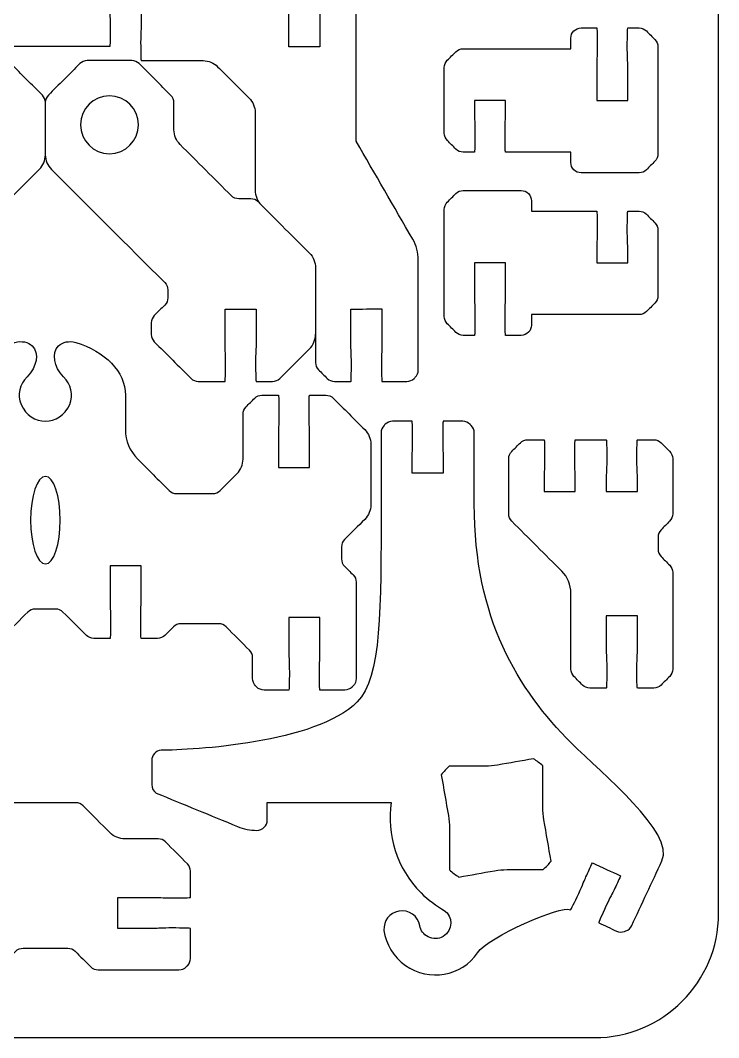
# Model space of a CAD drawing. Extents: x 0 to 265, y 230 to 450.
# Drawn here: x 62.6 to 130, y 230 to 328.3 of the extents above; entities that cross this region are included whole.
import ezdxf

# ---------------------------------------------------------------- set-up
doc = ezdxf.new("R2010")
doc.units = 0
doc.header["$MEASUREMENT"] = 0
doc.layers.add('DEFAULT', color=18, linetype='CONTINUOUS')

msp = doc.modelspace()

# ---------------------------------------------------------------- linework, layer by layer
at = {"layer": 'DEFAULT', "color": 1}
for points, knots in [([(118, 230), (82.667, 230), (47.333, 230), (12, 230), (5.373, 230), (0, 235.372), (0, 242), (0, 307.333), (0, 372.667), (0, 438), (0, 444.628), (5.373, 450), (12, 450), (47.333, 450), (82.667, 450), (118, 450), (124.627, 450), (130, 444.628), (130, 438), (130, 372.667), (130, 307.333), (130, 242), (130, 235.372), (124.627, 230), (118, 230)], [0, 0, 0, 0, 300.472, 300.472, 300.472, 301.472, 301.472, 301.472, 857.062, 857.062, 857.062, 858.062, 858.062, 858.062, 1158.534, 1158.534, 1158.534, 1159.534, 1159.534, 1159.534, 1715.124, 1715.124, 1715.124, 1716.124, 1716.124, 1716.124, 1716.124]), ([(101.001, 305.161), (101.001, 301.613), (101.001, 298.065), (101.001, 294.517), (101.001, 294.253), (100.896, 294), (100.709, 293.813), (100.673, 293.777), (100.638, 293.741), (100.602, 293.705), (100.415, 293.518), (100.161, 293.413), (99.897, 293.413), (99.097, 293.413), (98.298, 293.413), (97.498, 293.413), (97.47, 293.413), (97.449, 294.196), (97.449, 295.159), (97.449, 296.126), (97.498, 296.574), (97.498, 296.913), (97.498, 298.079), (97.498, 299.246), (97.498, 300.412), (96.497, 300.411), (95.496, 300.41), (94.496, 300.409), (94.496, 299.242), (94.496, 298.076), (94.496, 296.909), (94.496, 296.574), (94.545, 296.126), (94.545, 295.159), (94.545, 294.193), (94.524, 293.41), (94.496, 293.41), (93.967, 293.41), (93.438, 293.41), (92.91, 293.41), (92.644, 293.41), (92.39, 293.515), (92.203, 293.702), (91.926, 293.979), (91.65, 294.255), (91.374, 294.531), (91.186, 294.719), (91.081, 294.973), (91.081, 295.238), (91.081, 298.291), (91.081, 301.343), (91.081, 304.396), (91.081, 304.926), (90.87, 305.435), (90.495, 305.81), (88.942, 307.363), (87.388, 308.917), (85.835, 310.47), (85.46, 310.845), (85.249, 311.354), (85.249, 311.884), (85.249, 314.382), (85.249, 316.88), (85.249, 319.378), (85.249, 319.909), (85.039, 320.417), (84.663, 320.793), (83.652, 321.804), (82.641, 322.815), (81.63, 323.826), (81.255, 324.201), (80.746, 324.412), (80.216, 324.412), (78.226, 324.412), (76.236, 324.412), (74.246, 324.412), (74.218, 324.412), (74.197, 325.195), (74.197, 326.162), (74.197, 327.128), (74.246, 327.576), (74.246, 327.911), (74.246, 329.078), (74.246, 330.244), (74.246, 331.411), (73.246, 331.411), (72.245, 331.411), (71.244, 331.411), (71.244, 330.711), (71.244, 330.011), (71.244, 329.311), (71.244, 328.976), (71.294, 328.528), (71.294, 327.561), (71.294, 326.595), (71.272, 325.812), (71.244, 325.812), (67.08, 325.812), (62.916, 325.812), (58.752, 325.812), (58.724, 325.812), (58.703, 326.595), (58.703, 327.561), (58.703, 328.528), (58.752, 328.976), (58.752, 329.311), (58.752, 330.011), (58.752, 330.711), (58.752, 331.411), (57.752, 331.411), (56.751, 331.411), (55.75, 331.411), (55.75, 330.244), (55.75, 329.078), (55.75, 327.911), (55.75, 327.576), (55.8, 327.128), (55.8, 326.162), (55.8, 325.195), (55.778, 324.412), (55.75, 324.412), (53.759, 324.412), (51.768, 324.412), (49.777, 324.412), (49.247, 324.412), (48.738, 324.201), (48.363, 323.826), (47.352, 322.815), (46.341, 321.804), (45.329, 320.793), (44.954, 320.417), (44.744, 319.909), (44.744, 319.378), (44.744, 316.88), (44.744, 314.382), (44.744, 311.884), (44.744, 311.354), (44.533, 310.845), (44.158, 310.47), (42.605, 308.917), (41.051, 307.363), (39.498, 305.81), (39.123, 305.435), (38.912, 304.926), (38.912, 304.396), (38.912, 301.343), (38.912, 298.291), (38.912, 295.238), (38.912, 294.973), (38.807, 294.719), (38.619, 294.531), (38.343, 294.255), (38.067, 293.979), (37.79, 293.702), (37.603, 293.515), (37.349, 293.41), (37.083, 293.41), (36.555, 293.41), (36.026, 293.41), (35.497, 293.41), (35.469, 293.41), (35.448, 294.193), (35.448, 295.159), (35.448, 296.126), (35.497, 296.574), (35.497, 296.909), (35.497, 298.076), (35.497, 299.242), (35.497, 300.409), (34.496, 300.41), (33.496, 300.411), (32.495, 300.412), (32.495, 299.246), (32.495, 298.079), (32.495, 296.913), (32.495, 296.574), (32.544, 296.126), (32.544, 295.159), (32.544, 294.196), (32.523, 293.413), (32.495, 293.413), (31.699, 293.413), (30.903, 293.413), (30.107, 293.413), (29.839, 293.413), (29.585, 293.519), (29.398, 293.706), (29.362, 293.741), (29.327, 293.777), (29.292, 293.812), (29.105, 293.999), (28.999, 294.253), (28.999, 294.519), (28.999, 298.066), (28.999, 301.613), (28.999, 305.161), (28.999, 305.863), (29.186, 306.551), (29.535, 307.161), (31.356, 310.314), (33.176, 313.466), (34.996, 316.619), (34.996, 321.624), (34.996, 326.628), (34.996, 331.633), (34.996, 331.901), (35.102, 332.155), (35.289, 332.342), (35.324, 332.377), (35.36, 332.413), (35.395, 332.448), (35.582, 332.635), (35.836, 332.741), (36.104, 332.741), (36.9, 332.741), (37.696, 332.741), (38.492, 332.741), (38.521, 332.73), (38.542, 331.951), (38.542, 330.991), (38.542, 330.024), (38.492, 329.576), (38.492, 329.241), (38.493, 328.075), (38.495, 326.908), (38.496, 325.742), (39.495, 325.742), (40.495, 325.742), (41.494, 325.742), (41.494, 326.908), (41.494, 328.075), (41.494, 329.241), (41.494, 329.576), (41.445, 330.024), (41.445, 330.991), (41.445, 331.961), (41.466, 332.741), (41.494, 332.741), (42.141, 332.741), (42.788, 332.741), (43.435, 332.741), (44.935, 334.241), (46.436, 335.742), (47.936, 337.242), (48.688, 337.99), (49.704, 338.414), (50.765, 338.414), (60.255, 338.414), (69.745, 338.414), (79.235, 338.414), (80.294, 338.414), (81.31, 337.993), (82.059, 337.244), (83.56, 335.743), (85.061, 334.242), (86.562, 332.741), (87.207, 332.741), (87.853, 332.741), (88.499, 332.741), (88.53, 332.741), (88.551, 331.961), (88.551, 330.991), (88.551, 330.024), (88.502, 329.576), (88.502, 329.241), (88.502, 328.075), (88.502, 326.908), (88.502, 325.742), (89.502, 325.742), (90.501, 325.742), (91.501, 325.742), (91.502, 326.908), (91.503, 328.075), (91.504, 329.241), (91.504, 329.576), (91.455, 330.024), (91.451, 330.991), (91.455, 331.951), (91.476, 332.73), (91.504, 332.741), (92.302, 332.741), (93.1, 332.741), (93.899, 332.741), (94.163, 332.741), (94.418, 332.636), (94.605, 332.448), (94.64, 332.413), (94.676, 332.377), (94.711, 332.342), (94.898, 332.155), (95.004, 331.901), (95.004, 331.633), (95.004, 326.628), (95.004, 321.624), (95.004, 316.619), (96.824, 313.466), (98.644, 310.314), (100.465, 307.161), (100.818, 306.551), (101.001, 305.863), (101.001, 305.161)], [1, 1, 1, 1, 31.17, 31.17, 31.17, 32.17, 32.17, 32.17, 32.601335, 32.601335, 32.601335, 33.601335, 33.601335, 33.601335, 40.401335, 40.401335, 40.401335, 41.401335, 41.401335, 41.401335, 42.401335, 42.401335, 42.401335, 52.321335, 52.321335, 52.321335, 60.831341, 60.831341, 60.831341, 70.751341, 70.751341, 70.751341, 71.751341, 71.751341, 71.751341, 72.751341, 72.751341, 72.751341, 77.247341, 77.247341, 77.247341, 78.247341, 78.247341, 78.247341, 81.570743, 81.570743, 81.570743, 82.570743, 82.570743, 82.570743, 108.528743, 108.528743, 108.528743, 109.528743, 109.528743, 109.528743, 128.20909, 128.20909, 128.20909, 129.20909, 129.20909, 129.20909, 150.45309, 150.45309, 150.45309, 151.45309, 151.45309, 151.45309, 163.613912, 163.613912, 163.613912, 164.613912, 164.613912, 164.613912, 181.535912, 181.535912, 181.535912, 182.535912, 182.535912, 182.535912, 183.535912, 183.535912, 183.535912, 193.455912, 193.455912, 193.455912, 201.965912, 201.965912, 201.965912, 207.916912, 207.916912, 207.916912, 208.916912, 208.916912, 208.916912, 209.916912, 209.916912, 209.916912, 245.326912, 245.326912, 245.326912, 246.326912, 246.326912, 246.326912, 247.326912, 247.326912, 247.326912, 253.277912, 253.277912, 253.277912, 261.787912, 261.787912, 261.787912, 271.707912, 271.707912, 271.707912, 272.707912, 272.707912, 272.707912, 273.707912, 273.707912, 273.707912, 290.639912, 290.639912, 290.639912, 291.639912, 291.639912, 291.639912, 303.800028, 303.800028, 303.800028, 304.800028, 304.800028, 304.800028, 326.044028, 326.044028, 326.044028, 327.044028, 327.044028, 327.044028, 345.724375, 345.724375, 345.724375, 346.724375, 346.724375, 346.724375, 372.682375, 372.682375, 372.682375, 373.682375, 373.682375, 373.682375, 377.005776, 377.005776, 377.005776, 378.005776, 378.005776, 378.005776, 382.501776, 382.501776, 382.501776, 383.501776, 383.501776, 383.501776, 384.501776, 384.501776, 384.501776, 394.421776, 394.421776, 394.421776, 402.931782, 402.931782, 402.931782, 412.851782, 412.851782, 412.851782, 413.851782, 413.851782, 413.851782, 414.851782, 414.851782, 414.851782, 421.621782, 421.621782, 421.621782, 422.621782, 422.621782, 422.621782, 423.046046, 423.046046, 423.046046, 424.046046, 424.046046, 424.046046, 454.212046, 454.212046, 454.212046, 455.212046, 455.212046, 455.212046, 486.170187, 486.170187, 486.170187, 528.730187, 528.730187, 528.730187, 529.730187, 529.730187, 529.730187, 530.154452, 530.154452, 530.154452, 531.154452, 531.154452, 531.154452, 537.924452, 537.924452, 537.924452, 538.924452, 538.924452, 538.924452, 539.924452, 539.924452, 539.924452, 549.844457, 549.844457, 549.844457, 558.344457, 558.344457, 558.344457, 568.264457, 568.264457, 568.264457, 569.264457, 569.264457, 569.264457, 570.264457, 570.264457, 570.264457, 575.764457, 575.764457, 575.764457, 593.809822, 593.809822, 593.809822, 594.809822, 594.809822, 594.809822, 675.509822, 675.509822, 675.509822, 676.509822, 676.509822, 676.509822, 694.560844, 694.560844, 694.560844, 700.050844, 700.050844, 700.050844, 701.050844, 701.050844, 701.050844, 702.050844, 702.050844, 702.050844, 711.970844, 711.970844, 711.970844, 720.470844, 720.470844, 720.470844, 730.390849, 730.390849, 730.390849, 731.390849, 731.390849, 731.390849, 732.390849, 732.390849, 732.390849, 739.177849, 739.177849, 739.177849, 740.177849, 740.177849, 740.177849, 740.602113, 740.602113, 740.602113, 741.602113, 741.602113, 741.602113, 784.162113, 784.162113, 784.162113, 815.120254, 815.120254, 815.120254, 816.120254, 816.120254, 816.120254, 816.120254]), ([(103.512, 323.737), (103.513, 321.623), (103.514, 319.508), (103.515, 317.394), (103.515, 317.129), (103.62, 316.874), (103.808, 316.687), (104.084, 316.411), (104.36, 316.134), (104.637, 315.858), (104.824, 315.671), (105.079, 315.565), (105.344, 315.565), (105.704, 315.565), (106.065, 315.565), (106.425, 315.565), (106.453, 315.565), (106.475, 316.348), (106.475, 317.315), (106.475, 318.282), (106.425, 318.973), (106.425, 319.065), (106.425, 319.565), (106.425, 320.064), (106.425, 320.564), (107.426, 320.564), (108.427, 320.564), (109.427, 320.564), (109.427, 320.064), (109.427, 319.565), (109.427, 319.065), (109.427, 318.973), (109.374, 318.282), (109.374, 317.315), (109.374, 316.394), (109.396, 315.639), (109.427, 315.569), (111.527, 315.569), (113.628, 315.569), (115.728, 315.569), (115.728, 315.235), (115.728, 314.902), (115.728, 314.569), (115.728, 314.016), (116.176, 313.568), (116.728, 313.568), (118.591, 313.568), (120.454, 313.568), (122.317, 313.568), (122.582, 313.568), (122.836, 313.674), (123.023, 313.861), (123.299, 314.136), (123.576, 314.411), (123.852, 314.686), (124.04, 314.874), (124.145, 315.129), (124.145, 315.394), (124.145, 318.842), (124.145, 322.29), (124.145, 325.738), (124.145, 326.003), (124.04, 326.257), (123.852, 326.445), (123.576, 326.721), (123.3, 326.998), (123.024, 327.274), (122.836, 327.461), (122.582, 327.567), (122.316, 327.567), (121.955, 327.567), (121.593, 327.567), (121.231, 327.567), (121.203, 327.567), (121.182, 326.784), (121.182, 325.817), (121.182, 324.85), (121.231, 324.159), (121.231, 324.067), (121.231, 322.901), (121.231, 321.734), (121.231, 320.568), (120.23, 320.568), (119.23, 320.568), (118.229, 320.568), (118.229, 321.734), (118.229, 322.901), (118.229, 324.067), (118.229, 324.159), (118.282, 324.85), (118.282, 325.817), (118.282, 326.784), (118.257, 327.567), (118.229, 327.567), (117.729, 327.567), (117.228, 327.567), (116.728, 327.567), (116.176, 327.567), (115.728, 327.119), (115.728, 326.567), (115.728, 326.233), (115.728, 325.9), (115.728, 325.566), (112.265, 325.566), (108.803, 325.566), (105.34, 325.566), (105.075, 325.566), (104.821, 325.461), (104.633, 325.274), (104.357, 324.997), (104.081, 324.721), (103.804, 324.445), (103.617, 324.257), (103.512, 324.003), (103.512, 323.737)], [0, 0, 0, 0, 17.982002, 17.982002, 17.982002, 18.982002, 18.982002, 18.982002, 22.305404, 22.305404, 22.305404, 23.305404, 23.305404, 23.305404, 26.370404, 26.370404, 26.370404, 27.370404, 27.370404, 27.370404, 28.370404, 28.370404, 28.370404, 32.620404, 32.620404, 32.620404, 41.130404, 41.130404, 41.130404, 45.380404, 45.380404, 45.380404, 46.380404, 46.380404, 46.380404, 47.380404, 47.380404, 47.380404, 65.240404, 65.240404, 65.240404, 68.075404, 68.075404, 68.075404, 69.075404, 69.075404, 69.075404, 84.918404, 84.918404, 84.918404, 85.918404, 85.918404, 85.918404, 89.234032, 89.234032, 89.234032, 90.234032, 90.234032, 90.234032, 119.554032, 119.554032, 119.554032, 120.554032, 120.554032, 120.554032, 123.876726, 123.876726, 123.876726, 124.876726, 124.876726, 124.876726, 127.952726, 127.952726, 127.952726, 128.952726, 128.952726, 128.952726, 129.952726, 129.952726, 129.952726, 139.872726, 139.872726, 139.872726, 148.382726, 148.382726, 148.382726, 158.302726, 158.302726, 158.302726, 159.302726, 159.302726, 159.302726, 160.302726, 160.302726, 160.302726, 164.557726, 164.557726, 164.557726, 165.557726, 165.557726, 165.557726, 168.392726, 168.392726, 168.392726, 197.837726, 197.837726, 197.837726, 198.837726, 198.837726, 198.837726, 202.159714, 202.159714, 202.159714, 203.159714, 203.159714, 203.159714, 203.159714]), ([(38.912, 297.97), (38.912, 297.44), (39.123, 296.932), (39.498, 296.557), (40.449, 295.605), (41.4, 294.654), (42.352, 293.703), (42.539, 293.515), (42.794, 293.41), (43.059, 293.41), (43.589, 293.41), (44.118, 293.41), (44.648, 293.41), (44.676, 293.41), (44.701, 294.193), (44.701, 295.16), (44.701, 296.126), (44.648, 296.818), (44.648, 296.909), (44.648, 298.076), (44.648, 299.242), (44.648, 300.409), (45.649, 300.409), (46.65, 300.409), (47.65, 300.409), (47.65, 299.242), (47.65, 298.076), (47.65, 296.909), (47.65, 296.818), (47.601, 296.126), (47.601, 295.16), (47.601, 294.193), (47.622, 293.41), (47.65, 293.41), (48.51, 293.41), (49.369, 293.41), (50.228, 293.41), (50.493, 293.41), (50.747, 293.515), (50.935, 293.703), (52.115, 294.883), (53.296, 296.064), (54.477, 297.244), (54.664, 297.432), (54.769, 297.686), (54.769, 297.951), (54.769, 298.326), (54.769, 298.7), (54.769, 299.074), (54.769, 299.339), (54.664, 299.594), (54.477, 299.781), (54.14, 300.117), (53.804, 300.454), (53.468, 300.79), (53.28, 300.977), (53.175, 301.232), (53.175, 301.497), (53.175, 301.748), (53.175, 301.998), (53.175, 302.249), (53.175, 302.514), (53.28, 302.769), (53.468, 302.956), (57.117, 306.604), (60.766, 310.251), (64.414, 313.899), (64.788, 314.273), (65, 314.785), (65, 315.314), (65, 316.998), (65, 318.682), (65, 320.365), (65, 320.634), (64.894, 320.888), (64.707, 321.075), (63.691, 322.089), (62.675, 323.104), (61.659, 324.119), (61.472, 324.306), (61.218, 324.412), (60.95, 324.412), (59.515, 324.412), (58.081, 324.412), (56.646, 324.412), (56.382, 324.412), (56.128, 324.306), (55.944, 324.119), (54.92, 323.096), (53.895, 322.072), (52.871, 321.049), (52.684, 320.863), (52.579, 320.609), (52.579, 320.344), (52.579, 319.469), (52.579, 318.594), (52.579, 317.719), (52.579, 317.189), (52.368, 316.68), (51.993, 316.305), (50.341, 314.653), (48.689, 313.001), (47.037, 311.348), (46.849, 311.161), (46.595, 311.056), (46.33, 311.056), (45.939, 311.056), (45.548, 311.056), (45.158, 311.056), (44.892, 311.056), (44.638, 310.95), (44.451, 310.763)], [0, 0, 0, 0, 1, 1, 1, 12.440281, 12.440281, 12.440281, 13.440281, 13.440281, 13.440281, 17.946281, 17.946281, 17.946281, 18.946281, 18.946281, 18.946281, 19.946281, 19.946281, 19.946281, 29.866281, 29.866281, 29.866281, 38.376281, 38.376281, 38.376281, 48.296281, 48.296281, 48.296281, 49.296281, 49.296281, 49.296281, 50.296281, 50.296281, 50.296281, 57.602281, 57.602281, 57.602281, 58.602281, 58.602281, 58.602281, 72.800985, 72.800985, 72.800985, 73.800985, 73.800985, 73.800985, 76.982985, 76.982985, 76.982985, 77.982985, 77.982985, 77.982985, 82.027636, 82.027636, 82.027636, 83.027636, 83.027636, 83.027636, 85.159636, 85.159636, 85.159636, 86.159636, 86.159636, 86.159636, 130.034905, 130.034905, 130.034905, 131.034905, 131.034905, 131.034905, 145.354905, 145.354905, 145.354905, 146.354905, 146.354905, 146.354905, 158.566641, 158.566641, 158.566641, 159.566641, 159.566641, 159.566641, 171.766641, 171.766641, 171.766641, 172.766641, 172.766641, 172.766641, 185.0802, 185.0802, 185.0802, 186.0802, 186.0802, 186.0802, 193.5222, 193.5222, 193.5222, 194.5222, 194.5222, 194.5222, 214.391901, 214.391901, 214.391901, 215.391901, 215.391901, 215.391901, 218.713901, 218.713901, 218.713901, 219.713901, 219.713901, 219.713901, 219.713901]), ([(85.542, 310.763), (85.355, 310.95), (85.101, 311.056), (84.835, 311.056), (84.445, 311.056), (84.054, 311.056), (83.663, 311.056), (83.398, 311.056), (83.144, 311.161), (82.956, 311.348), (81.304, 313.001), (79.652, 314.653), (78, 316.305), (77.625, 316.68), (77.414, 317.189), (77.414, 317.719), (77.414, 318.594), (77.414, 319.469), (77.414, 320.344), (77.414, 320.609), (77.309, 320.863), (77.122, 321.049), (76.098, 322.072), (75.073, 323.096), (74.049, 324.119), (73.865, 324.306), (73.611, 324.412), (73.347, 324.412), (71.912, 324.412), (70.477, 324.412), (69.043, 324.412), (68.775, 324.412), (68.521, 324.306), (68.334, 324.119), (67.318, 323.104), (66.302, 322.089), (65.286, 321.075), (65.099, 320.888), (64.993, 320.634), (64.993, 320.365)], [0, 0, 0, 0, 1, 1, 1, 4.322, 4.322, 4.322, 5.322, 5.322, 5.322, 25.190993, 25.190993, 25.190993, 26.190993, 26.190993, 26.190993, 33.632993, 33.632993, 33.632993, 34.632993, 34.632993, 34.632993, 46.946553, 46.946553, 46.946553, 47.946553, 47.946553, 47.946553, 60.146553, 60.146553, 60.146553, 61.146553, 61.146553, 61.146553, 73.358289, 73.358289, 73.358289, 74.358289, 74.358289, 74.358289, 74.358289]), ([(68.394, 318.214), (68.394, 319.759), (69.642, 321.008), (71.188, 321.008), (72.733, 321.008), (73.985, 319.759), (73.985, 318.214), (73.985, 316.668), (72.733, 315.416), (71.188, 315.416), (69.642, 315.416), (68.394, 316.668), (68.394, 318.214)], [1, 1, 1, 1, 2, 2, 2, 3, 3, 3, 4, 4, 4, 5, 5, 5, 5]), ([(64.993, 315.314), (64.993, 314.785), (65.205, 314.273), (65.578, 313.899), (69.227, 310.251), (72.876, 306.604), (76.525, 302.956), (76.713, 302.769), (76.818, 302.514), (76.818, 302.249), (76.818, 301.998), (76.818, 301.748), (76.818, 301.497), (76.818, 301.232), (76.713, 300.977), (76.525, 300.79), (76.189, 300.454), (75.853, 300.117), (75.516, 299.781), (75.329, 299.594), (75.223, 299.339), (75.223, 299.074), (75.223, 298.7), (75.223, 298.326), (75.223, 297.951), (75.223, 297.686), (75.329, 297.432), (75.516, 297.244), (76.697, 296.064), (77.878, 294.883), (79.058, 293.703), (79.245, 293.515), (79.5, 293.41), (79.765, 293.41), (80.624, 293.41), (81.483, 293.41), (82.342, 293.41), (82.371, 293.41), (82.392, 294.193), (82.392, 295.16), (82.392, 296.126), (82.342, 296.818), (82.342, 296.909), (82.342, 298.076), (82.342, 299.242), (82.342, 300.409), (83.343, 300.409), (84.344, 300.409), (85.345, 300.409), (85.345, 299.242), (85.345, 298.076), (85.345, 296.909), (85.345, 296.818), (85.292, 296.126), (85.292, 295.16), (85.292, 294.193), (85.316, 293.41), (85.345, 293.41), (85.875, 293.41), (86.404, 293.41), (86.934, 293.41), (87.2, 293.41), (87.454, 293.515), (87.641, 293.703), (88.593, 294.654), (89.544, 295.605), (90.495, 296.557), (90.87, 296.932), (91.081, 297.44), (91.081, 297.97)], [0, 0, 0, 0, 1, 1, 1, 44.875976, 44.875976, 44.875976, 45.875976, 45.875976, 45.875976, 48.007976, 48.007976, 48.007976, 49.007976, 49.007976, 49.007976, 53.052627, 53.052627, 53.052627, 54.052627, 54.052627, 54.052627, 57.234627, 57.234627, 57.234627, 58.234627, 58.234627, 58.234627, 72.433331, 72.433331, 72.433331, 73.433331, 73.433331, 73.433331, 80.739331, 80.739331, 80.739331, 81.739331, 81.739331, 81.739331, 82.739331, 82.739331, 82.739331, 92.659331, 92.659331, 92.659331, 101.169331, 101.169331, 101.169331, 111.089331, 111.089331, 111.089331, 112.089331, 112.089331, 112.089331, 113.089331, 113.089331, 113.089331, 117.595331, 117.595331, 117.595331, 118.595331, 118.595331, 118.595331, 130.036319, 130.036319, 130.036319, 131.036319, 131.036319, 131.036319, 131.036319]), ([(124.145, 301.692), (124.144, 303.807), (124.143, 305.921), (124.142, 308.036), (124.142, 308.301), (124.037, 308.555), (123.849, 308.742), (123.573, 309.019), (123.297, 309.295), (123.02, 309.571), (122.833, 309.759), (122.578, 309.864), (122.313, 309.864), (121.953, 309.864), (121.592, 309.864), (121.232, 309.864), (121.203, 309.864), (121.182, 309.081), (121.182, 308.114), (121.182, 307.148), (121.232, 306.456), (121.232, 306.365), (121.232, 305.865), (121.232, 305.365), (121.232, 304.865), (120.231, 304.865), (119.23, 304.865), (118.23, 304.865), (118.23, 305.365), (118.23, 305.865), (118.23, 306.365), (118.23, 306.456), (118.282, 307.148), (118.282, 308.114), (118.282, 309.035), (118.261, 309.79), (118.23, 309.861), (116.129, 309.861), (114.029, 309.861), (111.929, 309.861), (111.929, 310.194), (111.929, 310.527), (111.929, 310.861), (111.929, 311.413), (111.481, 311.861), (110.929, 311.861), (109.066, 311.861), (107.203, 311.861), (105.34, 311.861), (105.075, 311.861), (104.821, 311.756), (104.634, 311.569), (104.357, 311.293), (104.081, 311.018), (103.805, 310.743), (103.617, 310.555), (103.512, 310.3), (103.512, 310.035), (103.512, 306.587), (103.512, 303.139), (103.512, 299.691), (103.512, 299.426), (103.617, 299.172), (103.804, 298.984), (104.081, 298.708), (104.357, 298.432), (104.633, 298.155), (104.821, 297.968), (105.075, 297.863), (105.34, 297.863), (105.702, 297.863), (106.064, 297.863), (106.426, 297.863), (106.454, 297.863), (106.475, 298.646), (106.475, 299.612), (106.475, 300.579), (106.426, 301.27), (106.426, 301.362), (106.426, 302.529), (106.426, 303.695), (106.426, 304.862), (107.426, 304.862), (108.427, 304.862), (109.428, 304.862), (109.428, 303.695), (109.428, 302.529), (109.428, 301.362), (109.428, 301.27), (109.375, 300.579), (109.375, 299.612), (109.375, 298.646), (109.4, 297.863), (109.428, 297.863), (109.928, 297.863), (110.428, 297.863), (110.929, 297.863), (111.481, 297.863), (111.929, 298.31), (111.929, 298.863), (111.929, 299.196), (111.929, 299.529), (111.929, 299.863), (115.391, 299.863), (118.854, 299.863), (122.316, 299.863), (122.582, 299.863), (122.836, 299.968), (123.024, 300.156), (123.3, 300.432), (123.576, 300.708), (123.852, 300.984), (124.04, 301.172), (124.145, 301.427), (124.145, 301.692)], [0, 0, 0, 0, 17.982002, 17.982002, 17.982002, 18.982002, 18.982002, 18.982002, 22.305404, 22.305404, 22.305404, 23.305404, 23.305404, 23.305404, 26.370404, 26.370404, 26.370404, 27.370404, 27.370404, 27.370404, 28.370404, 28.370404, 28.370404, 32.620404, 32.620404, 32.620404, 41.130404, 41.130404, 41.130404, 45.380404, 45.380404, 45.380404, 46.380404, 46.380404, 46.380404, 47.380404, 47.380404, 47.380404, 65.240404, 65.240404, 65.240404, 68.075404, 68.075404, 68.075404, 69.075404, 69.075404, 69.075404, 84.918404, 84.918404, 84.918404, 85.918404, 85.918404, 85.918404, 89.234032, 89.234032, 89.234032, 90.234032, 90.234032, 90.234032, 119.554032, 119.554032, 119.554032, 120.554032, 120.554032, 120.554032, 123.876726, 123.876726, 123.876726, 124.876726, 124.876726, 124.876726, 127.952726, 127.952726, 127.952726, 128.952726, 128.952726, 128.952726, 129.952726, 129.952726, 129.952726, 139.872726, 139.872726, 139.872726, 148.382726, 148.382726, 148.382726, 158.302726, 158.302726, 158.302726, 159.302726, 159.302726, 159.302726, 160.302726, 160.302726, 160.302726, 164.557726, 164.557726, 164.557726, 165.557726, 165.557726, 165.557726, 168.392726, 168.392726, 168.392726, 197.837726, 197.837726, 197.837726, 198.837726, 198.837726, 198.837726, 202.159714, 202.159714, 202.159714, 203.159714, 203.159714, 203.159714, 203.159714]), ([(36.409, 277.431), (36.409, 277.04), (36.409, 276.65), (36.409, 276.259), (36.409, 275.994), (36.304, 275.739), (36.116, 275.552), (35.84, 275.276), (35.564, 274.999), (35.287, 274.723), (35.1, 274.536), (34.994, 274.281), (34.994, 274.016), (34.994, 270.908), (34.994, 267.8), (34.994, 264.691), (34.994, 264.426), (35.1, 264.172), (35.287, 263.984), (35.323, 263.949), (35.358, 263.914), (35.393, 263.879), (35.58, 263.692), (35.834, 263.586), (36.102, 263.586), (36.899, 263.586), (37.697, 263.586), (38.494, 263.586), (38.522, 263.586), (38.543, 264.369), (38.543, 265.336), (38.543, 266.302), (38.494, 266.75), (38.494, 267.085), (38.494, 268.252), (38.494, 269.418), (38.494, 270.585), (39.495, 270.585), (40.495, 270.585), (41.496, 270.585), (41.496, 269.418), (41.496, 268.252), (41.496, 267.085), (41.496, 266.75), (41.447, 266.302), (41.447, 265.336), (41.447, 264.369), (41.468, 263.586), (41.496, 263.586), (42.293, 263.586), (43.09, 263.586), (43.887, 263.586), (44.152, 263.586), (44.406, 263.691), (44.594, 263.879), (44.628, 263.913), (44.663, 263.948), (44.698, 263.983), (44.886, 264.171), (44.992, 264.427), (44.992, 264.694), (44.992, 265.37), (44.992, 266.047), (44.992, 266.724), (44.992, 266.989), (45.098, 267.244), (45.285, 267.431), (46.041, 268.187), (46.797, 268.943), (47.553, 269.699), (47.741, 269.887), (47.995, 269.992), (48.26, 269.992), (49.48, 269.992), (50.7, 269.992), (51.92, 269.992), (52.185, 269.992), (52.439, 269.887), (52.626, 269.7), (52.903, 269.424), (53.179, 269.149), (53.455, 268.873), (53.643, 268.686), (53.897, 268.581), (54.162, 268.581), (54.691, 268.581), (55.219, 268.581), (55.748, 268.581), (55.777, 268.581), (55.798, 269.364), (55.798, 270.327), (55.798, 271.294), (55.748, 271.746), (55.748, 272.077), (55.748, 273.244), (55.748, 274.41), (55.748, 275.577), (56.749, 275.577), (57.75, 275.577), (58.751, 275.577), (58.751, 274.41), (58.751, 273.244), (58.751, 272.077), (58.751, 271.746), (58.701, 271.294), (58.701, 270.327), (58.701, 269.364), (58.722, 268.581), (58.751, 268.581), (59.279, 268.581), (59.808, 268.581), (60.337, 268.581), (60.602, 268.581), (60.856, 268.686), (61.044, 268.874), (61.796, 269.625), (62.549, 270.377), (63.301, 271.129), (63.489, 271.316), (63.743, 271.421), (64.008, 271.421), (64.669, 271.421), (65.331, 271.421), (65.992, 271.421), (66.257, 271.421), (66.511, 271.316), (66.699, 271.129), (67.451, 270.377), (68.204, 269.625), (68.956, 268.874), (69.144, 268.686), (69.398, 268.581), (69.663, 268.581), (70.191, 268.581), (70.718, 268.581), (71.246, 268.581), (71.274, 268.581), (71.295, 269.364), (71.295, 270.327), (71.295, 271.294), (71.242, 271.746), (71.242, 272.077), (71.242, 273.244), (71.242, 274.41), (71.242, 275.577), (72.243, 275.577), (73.244, 275.577), (74.245, 275.577), (74.245, 274.41), (74.245, 273.244), (74.245, 272.077), (74.245, 271.746), (74.195, 271.294), (74.199, 270.327), (74.199, 269.364), (74.22, 268.581), (74.248, 268.581), (74.777, 268.581), (75.306, 268.581), (75.835, 268.581), (76.1, 268.581), (76.354, 268.686), (76.541, 268.873), (76.817, 269.149), (77.094, 269.424), (77.37, 269.7), (77.558, 269.887), (77.812, 269.992), (78.076, 269.992), (79.296, 269.992), (80.516, 269.992), (81.736, 269.992), (82.001, 269.992), (82.256, 269.887), (82.443, 269.699), (83.199, 268.943), (83.955, 268.187), (84.711, 267.431), (84.899, 267.244), (85.004, 266.989), (85.004, 266.724), (85.004, 266.047), (85.004, 265.37), (85.004, 264.694), (85.004, 264.427), (85.11, 264.171), (85.298, 263.983), (85.333, 263.948), (85.368, 263.913), (85.403, 263.879), (85.59, 263.692), (85.844, 263.586), (86.112, 263.586), (86.908, 263.586), (87.704, 263.586), (88.5, 263.586), (88.529, 263.586), (88.553, 264.369), (88.553, 265.336), (88.553, 266.302), (88.504, 266.75), (88.504, 267.085), (88.504, 268.252), (88.504, 269.418), (88.504, 270.585), (89.505, 270.585), (90.505, 270.585), (91.506, 270.585), (91.506, 269.418), (91.506, 268.252), (91.506, 267.085), (91.506, 266.75), (91.457, 266.302), (91.457, 265.336), (91.457, 264.369), (91.478, 263.586), (91.506, 263.586), (92.303, 263.586), (93.1, 263.586), (93.896, 263.586), (94.162, 263.586), (94.416, 263.691), (94.603, 263.879), (94.638, 263.913), (94.673, 263.948), (94.708, 263.983), (94.896, 264.171), (95.002, 264.427), (95.002, 264.694), (95.002, 267.801), (95.002, 270.909), (95.002, 274.016), (95.002, 274.281), (94.897, 274.536), (94.709, 274.723), (94.433, 274.999), (94.157, 275.276), (93.88, 275.552), (93.693, 275.739), (93.587, 275.994), (93.587, 276.259), (93.587, 276.649), (93.587, 277.04), (93.587, 277.431), (93.587, 277.696), (93.693, 277.951), (93.881, 278.138), (94.531, 278.787), (95.18, 279.436), (95.83, 280.085), (96.206, 280.46), (96.417, 280.969), (96.417, 281.5), (96.417, 283.446), (96.417, 285.393), (96.417, 287.339), (96.417, 287.869), (96.206, 288.378), (95.831, 288.753), (94.819, 289.765), (93.806, 290.778), (92.794, 291.79), (92.606, 291.978), (92.352, 292.083), (92.087, 292.083), (91.558, 292.083), (91.029, 292.083), (90.501, 292.083), (90.472, 292.083), (90.451, 291.3), (90.451, 290.333), (90.451, 289.367), (90.501, 288.919), (90.501, 288.584), (90.502, 287.417), (90.503, 286.251), (90.504, 285.084), (89.503, 285.084), (88.503, 285.084), (87.502, 285.084), (87.501, 286.251), (87.5, 287.417), (87.498, 288.584), (87.498, 288.919), (87.548, 289.367), (87.548, 290.333), (87.548, 291.3), (87.527, 292.083), (87.498, 292.083), (86.97, 292.083), (86.441, 292.083), (85.912, 292.083), (85.647, 292.083), (85.393, 291.978), (85.205, 291.79), (84.929, 291.514), (84.653, 291.238), (84.376, 290.961), (84.189, 290.774), (84.084, 290.52), (84.084, 290.254), (84.084, 288.807), (84.084, 287.359), (84.084, 285.911), (84.084, 285.381), (83.874, 284.873), (83.5, 284.499), (82.958, 283.956), (82.417, 283.413), (81.875, 282.87), (81.688, 282.682), (81.433, 282.576), (81.167, 282.576), (79.996, 282.576), (78.825, 282.576), (77.654, 282.576), (77.389, 282.576), (77.134, 282.681), (76.947, 282.869), (75.93, 283.886), (74.913, 284.903), (73.896, 285.92), (73.146, 286.67), (72.724, 287.687), (72.724, 288.748), (72.724, 289.86), (72.724, 290.972), (72.724, 292.083), (72.724, 294.376), (70.743, 296.339), (67.933, 297.17), (67.294, 297.359), (66.667, 297.237), (66.265, 296.835), (65.578, 296.151), (65.802, 294.813), (66.762, 293.85), (67.466, 293.146), (67.739, 292.103), (67.348, 291.188), (66.433, 289.048), (63.563, 289.048), (62.648, 291.188), (62.257, 292.103), (62.531, 293.146), (63.234, 293.85), (64.194, 294.813), (64.419, 296.151), (63.732, 296.835), (63.33, 297.237), (62.702, 297.359), (62.063, 297.17), (59.257, 296.339), (57.276, 294.376), (57.276, 292.083), (57.276, 290.972), (57.276, 289.86), (57.276, 288.748), (57.276, 287.687), (56.854, 286.67), (56.104, 285.92), (55.087, 284.903), (54.07, 283.886), (53.053, 282.869), (52.866, 282.681), (52.612, 282.576), (52.346, 282.576), (51.175, 282.576), (50.004, 282.576), (48.832, 282.576), (48.567, 282.576), (48.312, 282.681), (48.125, 282.869), (47.583, 283.412), (47.04, 283.955), (46.498, 284.498), (46.123, 284.873), (45.913, 285.382), (45.913, 285.912), (45.913, 287.359), (45.913, 288.807), (45.913, 290.254), (45.913, 290.52), (45.807, 290.774), (45.62, 290.961), (45.344, 291.238), (45.067, 291.514), (44.791, 291.79), (44.604, 291.978), (44.349, 292.083), (44.084, 292.083), (43.557, 292.083), (43.029, 292.083), (42.502, 292.083), (42.473, 292.083), (42.452, 291.3), (42.452, 290.333), (42.452, 289.367), (42.502, 288.919), (42.502, 288.584), (42.5, 287.417), (42.499, 286.251), (42.498, 285.084), (41.497, 285.084), (40.497, 285.084), (39.496, 285.084), (39.497, 286.251), (39.498, 287.417), (39.499, 288.584), (39.499, 288.919), (39.549, 289.367), (39.549, 290.333), (39.549, 291.3), (39.528, 292.083), (39.499, 292.083), (38.97, 292.083), (38.44, 292.083), (37.91, 292.083), (37.645, 292.083), (37.39, 291.978), (37.203, 291.79), (36.191, 290.778), (35.18, 289.765), (34.169, 288.753), (33.794, 288.378), (33.583, 287.87), (33.583, 287.339), (33.583, 285.393), (33.583, 283.446), (33.583, 281.499), (33.583, 280.969), (33.794, 280.46), (34.169, 280.085), (34.818, 279.436), (35.467, 278.787), (36.116, 278.138), (36.304, 277.951), (36.409, 277.696), (36.409, 277.431)], [1, 1, 1, 1, 4.322, 4.322, 4.322, 5.322, 5.322, 5.322, 8.645402, 8.645402, 8.645402, 9.645402, 9.645402, 9.645402, 36.077402, 36.077402, 36.077402, 37.077402, 37.077402, 37.077402, 37.501666, 37.501666, 37.501666, 38.501666, 38.501666, 38.501666, 45.281666, 45.281666, 45.281666, 46.281666, 46.281666, 46.281666, 47.281666, 47.281666, 47.281666, 57.201666, 57.201666, 57.201666, 65.711666, 65.711666, 65.711666, 75.631666, 75.631666, 75.631666, 76.631666, 76.631666, 76.631666, 77.631666, 77.631666, 77.631666, 84.407666, 84.407666, 84.407666, 85.407666, 85.407666, 85.407666, 85.826273, 85.826273, 85.826273, 86.826273, 86.826273, 86.826273, 92.582273, 92.582273, 92.582273, 93.582273, 93.582273, 93.582273, 102.675666, 102.675666, 102.675666, 103.675666, 103.675666, 103.675666, 114.049666, 114.049666, 114.049666, 115.049666, 115.049666, 115.049666, 118.368828, 118.368828, 118.368828, 119.368828, 119.368828, 119.368828, 123.866828, 123.866828, 123.866828, 124.866828, 124.866828, 124.866828, 125.866828, 125.866828, 125.866828, 135.786828, 135.786828, 135.786828, 144.296828, 144.296828, 144.296828, 154.216828, 154.216828, 154.216828, 155.216828, 155.216828, 155.216828, 156.216828, 156.216828, 156.216828, 160.713828, 160.713828, 160.713828, 161.713828, 161.713828, 161.713828, 170.75914, 170.75914, 170.75914, 171.75914, 171.75914, 171.75914, 177.38314, 177.38314, 177.38314, 178.38314, 178.38314, 178.38314, 187.428452, 187.428452, 187.428452, 188.428452, 188.428452, 188.428452, 192.915452, 192.915452, 192.915452, 193.915452, 193.915452, 193.915452, 194.915452, 194.915452, 194.915452, 204.835452, 204.835452, 204.835452, 213.345452, 213.345452, 213.345452, 223.265452, 223.265452, 223.265452, 224.265452, 224.265452, 224.265452, 225.265452, 225.265452, 225.265452, 229.763452, 229.763452, 229.763452, 230.763452, 230.763452, 230.763452, 234.082614, 234.082614, 234.082614, 235.082614, 235.082614, 235.082614, 245.456614, 245.456614, 245.456614, 246.456614, 246.456614, 246.456614, 255.550007, 255.550007, 255.550007, 256.550007, 256.550007, 256.550007, 262.306007, 262.306007, 262.306007, 263.306007, 263.306007, 263.306007, 263.724614, 263.724614, 263.724614, 264.724614, 264.724614, 264.724614, 271.494614, 271.494614, 271.494614, 272.494614, 272.494614, 272.494614, 273.494614, 273.494614, 273.494614, 283.414614, 283.414614, 283.414614, 291.924614, 291.924614, 291.924614, 301.844614, 301.844614, 301.844614, 302.844614, 302.844614, 302.844614, 303.844614, 303.844614, 303.844614, 310.620614, 310.620614, 310.620614, 311.620614, 311.620614, 311.620614, 312.039221, 312.039221, 312.039221, 313.039221, 313.039221, 313.039221, 339.465221, 339.465221, 339.465221, 340.465221, 340.465221, 340.465221, 343.788623, 343.788623, 343.788623, 344.788623, 344.788623, 344.788623, 348.109623, 348.109623, 348.109623, 349.109623, 349.109623, 349.109623, 356.918205, 356.918205, 356.918205, 357.918205, 357.918205, 357.918205, 374.470205, 374.470205, 374.470205, 375.470205, 375.470205, 375.470205, 387.646584, 387.646584, 387.646584, 388.646584, 388.646584, 388.646584, 393.142584, 393.142584, 393.142584, 394.142584, 394.142584, 394.142584, 395.142584, 395.142584, 395.142584, 405.062589, 405.062589, 405.062589, 413.572589, 413.572589, 413.572589, 423.492594, 423.492594, 423.492594, 424.492594, 424.492594, 424.492594, 425.492594, 425.492594, 425.492594, 429.988594, 429.988594, 429.988594, 430.988594, 430.988594, 430.988594, 434.311996, 434.311996, 434.311996, 435.311996, 435.311996, 435.311996, 447.623996, 447.623996, 447.623996, 448.623996, 448.623996, 448.623996, 455.144942, 455.144942, 455.144942, 456.144942, 456.144942, 456.144942, 466.103942, 466.103942, 466.103942, 467.103942, 467.103942, 467.103942, 479.335475, 479.335475, 479.335475, 480.335475, 480.335475, 480.335475, 489.788475, 489.788475, 489.788475, 490.788475, 490.788475, 490.788475, 491.788475, 491.788475, 491.788475, 492.788475, 492.788475, 492.788475, 493.788475, 493.788475, 493.788475, 494.788475, 494.788475, 494.788475, 495.788475, 495.788475, 495.788475, 496.788475, 496.788475, 496.788475, 497.788475, 497.788475, 497.788475, 498.788475, 498.788475, 498.788475, 508.241475, 508.241475, 508.241475, 509.241475, 509.241475, 509.241475, 521.473008, 521.473008, 521.473008, 522.473008, 522.473008, 522.473008, 532.434008, 532.434008, 532.434008, 533.434008, 533.434008, 533.434008, 539.960605, 539.960605, 539.960605, 540.960605, 540.960605, 540.960605, 553.270605, 553.270605, 553.270605, 554.270605, 554.270605, 554.270605, 557.594007, 557.594007, 557.594007, 558.594007, 558.594007, 558.594007, 563.080007, 563.080007, 563.080007, 564.080007, 564.080007, 564.080007, 565.080007, 565.080007, 565.080007, 575.000012, 575.000012, 575.000012, 583.510012, 583.510012, 583.510012, 593.430017, 593.430017, 593.430017, 594.430017, 594.430017, 594.430017, 595.430017, 595.430017, 595.430017, 599.935017, 599.935017, 599.935017, 600.935017, 600.935017, 600.935017, 613.104326, 613.104326, 613.104326, 614.104326, 614.104326, 614.104326, 630.659326, 630.659326, 630.659326, 631.659326, 631.659326, 631.659326, 639.464371, 639.464371, 639.464371, 640.464371, 640.464371, 640.464371, 640.464371]), ([(85.421, 250.033), (84.778, 250.033), (84.141, 250.159), (83.547, 250.404), (80.933, 251.48), (78.319, 252.557), (75.705, 253.634), (75.43, 253.821), (75.268, 254.131), (75.268, 254.463), (75.268, 255.237), (75.268, 256.011), (75.268, 256.785), (75.268, 257.296), (75.652, 257.727), (76.164, 257.776), (79.205, 257.776), (91.107, 258.432), (95.111, 262.436), (97.475, 264.8), (97.404, 271.429), (97.404, 281.557), (97.404, 283.855), (97.404, 286.154), (97.404, 288.452), (97.404, 288.718), (97.51, 288.972), (97.697, 289.159), (97.733, 289.195), (97.768, 289.231), (97.804, 289.266), (97.991, 289.453), (98.244, 289.558), (98.509, 289.558), (99.14, 289.558), (99.772, 289.558), (100.403, 289.558), (100.431, 289.558), (100.452, 288.775), (100.452, 287.808), (100.452, 286.842), (100.403, 286.394), (100.403, 286.058), (100.403, 285.559), (100.403, 285.059), (100.403, 284.559), (101.404, 284.559), (102.404, 284.559), (103.405, 284.559), (103.405, 285.059), (103.405, 285.559), (103.405, 286.058), (103.405, 286.394), (103.356, 286.842), (103.356, 287.808), (103.356, 288.775), (103.377, 289.558), (103.405, 289.558), (104.035, 289.558), (104.666, 289.558), (105.296, 289.558), (105.562, 289.558), (105.818, 289.452), (106.007, 289.264), (106.041, 289.229), (106.076, 289.194), (106.111, 289.159), (106.298, 288.972), (106.404, 288.718), (106.404, 288.45), (106.405, 286.153), (106.406, 283.855), (106.407, 281.557), (106.407, 270.462), (110.634, 263.615), (115.774, 258.478), (118.797, 255.458), (125.792, 249.8), (124.526, 247.08), (123.553, 244.997), (122.581, 242.915), (121.608, 240.832), (121.496, 240.592), (121.295, 240.405), (121.048, 240.317), (121.001, 240.3), (120.954, 240.282), (120.906, 240.264), (120.656, 240.173), (120.381, 240.187), (120.141, 240.296), (119.569, 240.563), (118.998, 240.83), (118.426, 241.097), (118.398, 241.107), (118.712, 241.827), (119.121, 242.702), (119.527, 243.58), (119.763, 243.965), (119.905, 244.268), (120.115, 244.721), (120.326, 245.174), (120.536, 245.627), (119.629, 246.05), (118.723, 246.473), (117.816, 246.897), (117.606, 246.444), (117.395, 245.991), (117.185, 245.538), (117.04, 245.235), (116.895, 244.808), (116.49, 243.93), (116.084, 243.062), (115.738, 242.367), (115.703, 242.367), (114.747, 242.811), (107.762, 239.735), (106.728, 238.204), (105.187, 235.922), (102.022, 235.396), (99.764, 236.976), (98.59, 237.798), (97.877, 239.04), (97.687, 240.36), (97.687, 240.364), (97.687, 240.369), (97.687, 240.374), (97.616, 241.263), (98.233, 242.074), (99.126, 242.229), (100.078, 242.399), (100.985, 241.764), (101.158, 240.811), (101.236, 240.367), (101.504, 239.968), (101.948, 239.739), (102.4, 239.502), (102.957, 239.516), (103.391, 239.778), (104.358, 240.36), (104.382, 241.75), (103.515, 242.282), (102.816, 242.716), (101.881, 243.372), (101.274, 243.983), (98.893, 246.364), (97.93, 249.631), (98.385, 252.732), (94.396, 252.732), (90.408, 252.732), (86.419, 252.732), (86.419, 252.165), (86.419, 251.598), (86.419, 251.031), (86.419, 250.48), (85.972, 250.033), (85.421, 250.033)], [1, 1, 1, 1, 2, 2, 2, 26.03989, 26.03989, 26.03989, 27.03989, 27.03989, 27.03989, 33.62289, 33.62289, 33.62289, 34.62289, 34.62289, 34.62289, 35.62289, 35.62289, 35.62289, 36.62289, 36.62289, 36.62289, 56.16889, 56.16889, 56.16889, 57.16889, 57.16889, 57.16889, 57.597397, 57.597397, 57.597397, 58.597397, 58.597397, 58.597397, 63.967397, 63.967397, 63.967397, 64.967397, 64.967397, 64.967397, 65.967397, 65.967397, 65.967397, 70.217397, 70.217397, 70.217397, 78.727397, 78.727397, 78.727397, 82.977397, 82.977397, 82.977397, 83.977397, 83.977397, 83.977397, 84.977397, 84.977397, 84.977397, 90.337397, 90.337397, 90.337397, 91.337397, 91.337397, 91.337397, 91.756004, 91.756004, 91.756004, 92.756004, 92.756004, 92.756004, 112.296007, 112.296007, 112.296007, 113.296007, 113.296007, 113.296007, 114.296007, 114.296007, 114.296007, 133.841773, 133.841773, 133.841773, 134.841773, 134.841773, 134.841773, 135.268974, 135.268974, 135.268974, 136.268974, 136.268974, 136.268974, 141.632974, 141.632974, 141.632974, 142.632974, 142.632974, 142.632974, 143.632974, 143.632974, 143.632974, 147.878748, 147.878748, 147.878748, 156.387808, 156.387808, 156.387808, 160.633583, 160.633583, 160.633583, 161.633583, 161.633583, 161.633583, 162.633583, 162.633583, 162.633583, 163.633583, 163.633583, 163.633583, 164.633583, 164.633583, 164.633583, 165.633583, 165.633583, 165.633583, 165.673583, 165.673583, 165.673583, 166.673583, 166.673583, 166.673583, 167.683583, 167.683583, 167.683583, 168.683583, 168.683583, 168.683583, 169.683583, 169.683583, 169.683583, 170.683583, 170.683583, 170.683583, 171.683583, 171.683583, 171.683583, 172.683583, 172.683583, 172.683583, 206.603583, 206.603583, 206.603583, 211.423583, 211.423583, 211.423583, 212.423583, 212.423583, 212.423583, 212.423583]), ([(122.156, 282.777), (121.155, 282.777), (120.153, 282.777), (119.151, 282.777), (119.151, 283.277), (119.151, 283.776), (119.151, 284.276), (119.151, 284.611), (119.2, 285.059), (119.2, 286.026), (119.2, 286.993), (119.179, 287.776), (119.151, 287.776), (118.151, 287.776), (117.152, 287.776), (116.152, 287.776), (116.124, 287.776), (116.106, 286.993), (116.106, 286.026), (116.106, 285.059), (116.152, 284.611), (116.152, 284.276), (116.152, 283.776), (116.152, 283.277), (116.152, 282.777), (115.153, 282.777), (114.153, 282.777), (113.154, 282.777), (113.154, 283.277), (113.154, 283.776), (113.154, 284.276), (113.154, 284.611), (113.199, 285.059), (113.199, 286.026), (113.199, 286.993), (113.182, 287.776), (113.154, 287.776), (112.625, 287.776), (112.096, 287.776), (111.567, 287.776), (111.302, 287.776), (111.048, 287.67), (110.86, 287.483), (110.584, 287.207), (110.308, 286.93), (110.031, 286.654), (109.844, 286.467), (109.739, 286.212), (109.739, 285.947), (109.739, 284.168), (109.739, 282.388), (109.739, 280.609), (109.739, 280.343), (109.844, 280.089), (110.031, 279.902), (111.641, 278.291), (113.251, 276.68), (114.861, 275.069), (115.424, 274.506), (115.739, 273.743), (115.739, 272.948), (115.739, 270.5), (115.739, 268.053), (115.739, 265.605), (115.739, 265.34), (115.845, 265.085), (116.032, 264.898), (116.309, 264.622), (116.585, 264.345), (116.861, 264.069), (117.049, 263.882), (117.303, 263.776), (117.568, 263.776), (118.096, 263.776), (118.623, 263.776), (119.151, 263.776), (119.179, 263.776), (119.2, 264.559), (119.2, 265.526), (119.2, 266.493), (119.151, 266.941), (119.151, 267.276), (119.151, 268.442), (119.151, 269.609), (119.151, 270.775), (120.153, 270.775), (121.155, 270.775), (122.156, 270.775), (122.156, 269.609), (122.156, 268.442), (122.156, 267.276), (122.156, 266.941), (122.104, 266.493), (122.104, 265.526), (122.104, 264.605), (122.121, 263.85), (122.156, 263.78), (122.684, 263.78), (123.211, 263.78), (123.739, 263.78), (124.004, 263.78), (124.259, 263.885), (124.446, 264.073), (124.722, 264.349), (124.999, 264.625), (125.275, 264.902), (125.462, 265.089), (125.568, 265.343), (125.568, 265.609), (125.568, 268.723), (125.568, 271.837), (125.568, 274.951), (125.568, 275.216), (125.462, 275.471), (125.275, 275.658), (124.999, 275.934), (124.722, 276.211), (124.446, 276.487), (124.259, 276.674), (124.153, 276.929), (124.153, 277.194), (124.153, 277.586), (124.153, 277.978), (124.153, 278.37), (124.153, 278.635), (124.258, 278.889), (124.445, 279.076), (124.721, 279.353), (124.997, 279.629), (125.272, 279.905), (125.459, 280.093), (125.564, 280.347), (125.564, 280.612), (125.564, 282.391), (125.564, 284.171), (125.564, 285.951), (125.564, 286.216), (125.459, 286.47), (125.272, 286.657), (124.997, 286.933), (124.722, 287.209), (124.446, 287.485), (124.259, 287.673), (124.004, 287.779), (123.738, 287.779), (123.211, 287.779), (122.684, 287.779), (122.156, 287.779), (122.125, 287.779), (122.104, 286.993), (122.104, 286.026), (122.104, 285.059), (122.156, 284.611), (122.156, 284.276), (122.156, 283.776), (122.156, 283.277), (122.156, 282.777)], [4.25, 4.25, 4.25, 4.25, 12.77, 12.77, 12.77, 17.02, 17.02, 17.02, 18.02, 18.02, 18.02, 19.02, 19.02, 19.02, 27.52, 27.52, 27.52, 28.52, 28.52, 28.52, 29.52, 29.52, 29.52, 33.77, 33.77, 33.77, 42.27, 42.27, 42.27, 46.52, 46.52, 46.52, 47.52, 47.52, 47.52, 48.52, 48.52, 48.52, 53.016, 53.016, 53.016, 54.016, 54.016, 54.016, 57.339402, 57.339402, 57.339402, 58.339402, 58.339402, 58.339402, 73.471402, 73.471402, 73.471402, 74.471402, 74.471402, 74.471402, 93.839765, 93.839765, 93.839765, 94.839765, 94.839765, 94.839765, 115.654765, 115.654765, 115.654765, 116.654765, 116.654765, 116.654765, 119.978167, 119.978167, 119.978167, 120.978167, 120.978167, 120.978167, 125.464167, 125.464167, 125.464167, 126.464167, 126.464167, 126.464167, 127.464167, 127.464167, 127.464167, 137.384167, 137.384167, 137.384167, 145.904167, 145.904167, 145.904167, 155.824167, 155.824167, 155.824167, 156.824167, 156.824167, 156.824167, 157.824167, 157.824167, 157.824167, 162.310167, 162.310167, 162.310167, 163.310167, 163.310167, 163.310167, 166.633569, 166.633569, 166.633569, 167.633569, 167.633569, 167.633569, 194.115569, 194.115569, 194.115569, 195.115569, 195.115569, 195.115569, 198.43897, 198.43897, 198.43897, 199.43897, 199.43897, 199.43897, 202.77297, 202.77297, 202.77297, 203.77297, 203.77297, 203.77297, 207.092132, 207.092132, 207.092132, 208.092132, 208.092132, 208.092132, 223.228132, 223.228132, 223.228132, 224.228132, 224.228132, 224.228132, 227.543052, 227.543052, 227.543052, 228.543052, 228.543052, 228.543052, 233.027052, 233.027052, 233.027052, 234.027052, 234.027052, 234.027052, 235.027052, 235.027052, 235.027052, 239.277052, 239.277052, 239.277052, 239.277052]), ([(64.998, 284.23), (65.788, 284.23), (66.431, 282.336), (66.431, 280.004), (66.431, 277.669), (65.788, 275.778), (64.998, 275.778), (64.208, 275.778), (63.566, 277.669), (63.566, 280.004), (63.566, 282.336), (64.208, 284.23), (64.998, 284.23)], [1, 1, 1, 1, 2, 2, 2, 3, 3, 3, 4, 4, 4, 5, 5, 5, 5]), ([(112.121, 256.943), (112.438, 256.742), (112.742, 256.513), (113.02, 256.259), (113.02, 254.925), (113.02, 253.592), (113.02, 252.258), (113.02, 251.849), (113.056, 251.444), (113.126, 251.041), (113.36, 249.715), (113.594, 248.388), (113.828, 247.062), (113.599, 246.766), (113.338, 246.487), (113.059, 246.233), (111.9, 246.233), (110.74, 246.233), (109.581, 246.233), (109.172, 246.233), (108.766, 246.198), (108.364, 246.127), (107.217, 245.925), (106.071, 245.723), (104.924, 245.52), (104.603, 245.721), (104.3, 245.951), (104.021, 246.205), (104.021, 247.55), (104.021, 248.895), (104.021, 250.241), (104.021, 250.65), (103.986, 251.059), (103.915, 251.461), (103.682, 252.776), (103.45, 254.091), (103.217, 255.405), (103.45, 255.702), (103.707, 255.977), (103.986, 256.231), (105.149, 256.231), (106.312, 256.231), (107.475, 256.231), (107.87, 256.231), (108.269, 256.266), (108.657, 256.337), (109.81, 256.539), (110.964, 256.741), (112.121, 256.943)], [0.01, 0.01, 0.01, 0.01, 1.010107, 1.010107, 1.010107, 12.351324, 12.351324, 12.351324, 13.351431, 13.351431, 13.351431, 24.806852, 24.806852, 24.806852, 25.806959, 25.806959, 25.806959, 35.668017, 35.668017, 35.668017, 36.668124, 36.668124, 36.668124, 46.569737, 46.569737, 46.569737, 47.569844, 47.569844, 47.569844, 59.011072, 59.011072, 59.011072, 60.011179, 60.011179, 60.011179, 71.366375, 71.366375, 71.366375, 72.366482, 72.366482, 72.366482, 82.257543, 82.257543, 82.257543, 83.25765, 83.25765, 83.25765, 93.218363, 93.218363, 93.218363, 93.218363]), ([(67.157, 238.65), (65.719, 238.65), (64.281, 238.65), (62.843, 238.65), (62.577, 238.65), (62.323, 238.545), (62.135, 238.357), (61.632, 237.854), (61.129, 237.351), (60.625, 236.847), (60.438, 236.66), (60.184, 236.555), (59.918, 236.555), (57.314, 236.555), (54.709, 236.555), (52.104, 236.555), (51.839, 236.555), (51.584, 236.66), (51.397, 236.847), (51.362, 236.883), (51.326, 236.918), (51.291, 236.953), (51.104, 237.141), (50.998, 237.395), (50.998, 237.66), (50.998, 238.623), (50.998, 239.587), (50.998, 240.55), (50.998, 240.578), (51.781, 240.599), (52.748, 240.599), (53.715, 240.599), (54.163, 240.55), (54.498, 240.55), (55.664, 240.55), (56.831, 240.55), (57.997, 240.55), (57.997, 241.551), (57.997, 242.551), (57.997, 243.552), (56.831, 243.552), (55.664, 243.552), (54.498, 243.552), (54.163, 243.552), (53.715, 243.503), (52.748, 243.503), (51.781, 243.503), (50.998, 243.524), (50.998, 243.552), (50.998, 244.399), (50.998, 245.246), (50.998, 246.092), (50.998, 246.358), (51.103, 246.612), (51.291, 246.799), (51.995, 247.505), (52.7, 248.21), (53.404, 248.915), (53.592, 249.103), (53.846, 249.209), (54.111, 249.209), (55.186, 249.209), (56.261, 249.209), (57.337, 249.209), (57.867, 249.209), (58.375, 249.419), (58.75, 249.794), (59.621, 250.665), (60.492, 251.536), (61.363, 252.407), (61.55, 252.594), (61.804, 252.7), (62.07, 252.7), (64.023, 252.7), (65.977, 252.7), (67.93, 252.7), (68.195, 252.7), (68.45, 252.594), (68.637, 252.407), (69.508, 251.536), (70.379, 250.665), (71.249, 249.794), (71.624, 249.419), (72.133, 249.209), (72.664, 249.209), (73.739, 249.209), (74.813, 249.209), (75.888, 249.209), (76.154, 249.209), (76.408, 249.103), (76.596, 248.915), (77.3, 248.21), (78.005, 247.505), (78.709, 246.799), (78.897, 246.612), (79.002, 246.358), (79.002, 246.092), (79.002, 245.246), (79.002, 244.399), (79.002, 243.552), (79.002, 243.524), (78.218, 243.503), (77.252, 243.503), (76.285, 243.503), (75.837, 243.552), (75.502, 243.552), (74.336, 243.552), (73.169, 243.552), (72.003, 243.552), (72.003, 242.551), (72.003, 241.551), (72.003, 240.55), (73.169, 240.55), (74.336, 240.55), (75.502, 240.55), (75.837, 240.55), (76.285, 240.599), (77.252, 240.599), (78.218, 240.599), (79.002, 240.578), (79.002, 240.55), (79.002, 239.587), (79.002, 238.623), (79.002, 237.66), (79.002, 237.395), (78.897, 237.141), (78.709, 236.953), (78.674, 236.918), (78.639, 236.883), (78.603, 236.847), (78.416, 236.66), (78.161, 236.555), (77.896, 236.555), (75.291, 236.555), (72.686, 236.555), (70.082, 236.555), (69.816, 236.555), (69.562, 236.66), (69.374, 236.847), (68.871, 237.351), (68.368, 237.854), (67.864, 238.357), (67.677, 238.545), (67.423, 238.65), (67.157, 238.65)], [1, 1, 1, 1, 13.231, 13.231, 13.231, 14.231, 14.231, 14.231, 20.283834, 20.283834, 20.283834, 21.283834, 21.283834, 21.283834, 43.435834, 43.435834, 43.435834, 44.435834, 44.435834, 44.435834, 44.860098, 44.860098, 44.860098, 45.860098, 45.860098, 45.860098, 54.051098, 54.051098, 54.051098, 55.051098, 55.051098, 55.051098, 56.051098, 56.051098, 56.051098, 65.971098, 65.971098, 65.971098, 74.481098, 74.481098, 74.481098, 84.401098, 84.401098, 84.401098, 85.401098, 85.401098, 85.401098, 86.401098, 86.401098, 86.401098, 93.602098, 93.602098, 93.602098, 94.602098, 94.602098, 94.602098, 103.079603, 103.079603, 103.079603, 104.079603, 104.079603, 104.079603, 113.221603, 113.221603, 113.221603, 114.221603, 114.221603, 114.221603, 124.693854, 124.693854, 124.693854, 125.693854, 125.693854, 125.693854, 142.305854, 142.305854, 142.305854, 143.305854, 143.305854, 143.305854, 153.777399, 153.777399, 153.777399, 154.777399, 154.777399, 154.777399, 163.918399, 163.918399, 163.918399, 164.918399, 164.918399, 164.918399, 173.395197, 173.395197, 173.395197, 174.395197, 174.395197, 174.395197, 181.596197, 181.596197, 181.596197, 182.596197, 182.596197, 182.596197, 183.596197, 183.596197, 183.596197, 193.516197, 193.516197, 193.516197, 202.026197, 202.026197, 202.026197, 211.946197, 211.946197, 211.946197, 212.946197, 212.946197, 212.946197, 213.946197, 213.946197, 213.946197, 222.137197, 222.137197, 222.137197, 223.137197, 223.137197, 223.137197, 223.560754, 223.560754, 223.560754, 224.560754, 224.560754, 224.560754, 246.711754, 246.711754, 246.711754, 247.711754, 247.711754, 247.711754, 253.764588, 253.764588, 253.764588, 254.764588, 254.764588, 254.764588, 254.764588])]:
    msp.add_open_spline(points, degree=3, knots=knots, dxfattribs=at)

doc.saveas('drawing.dxf')
